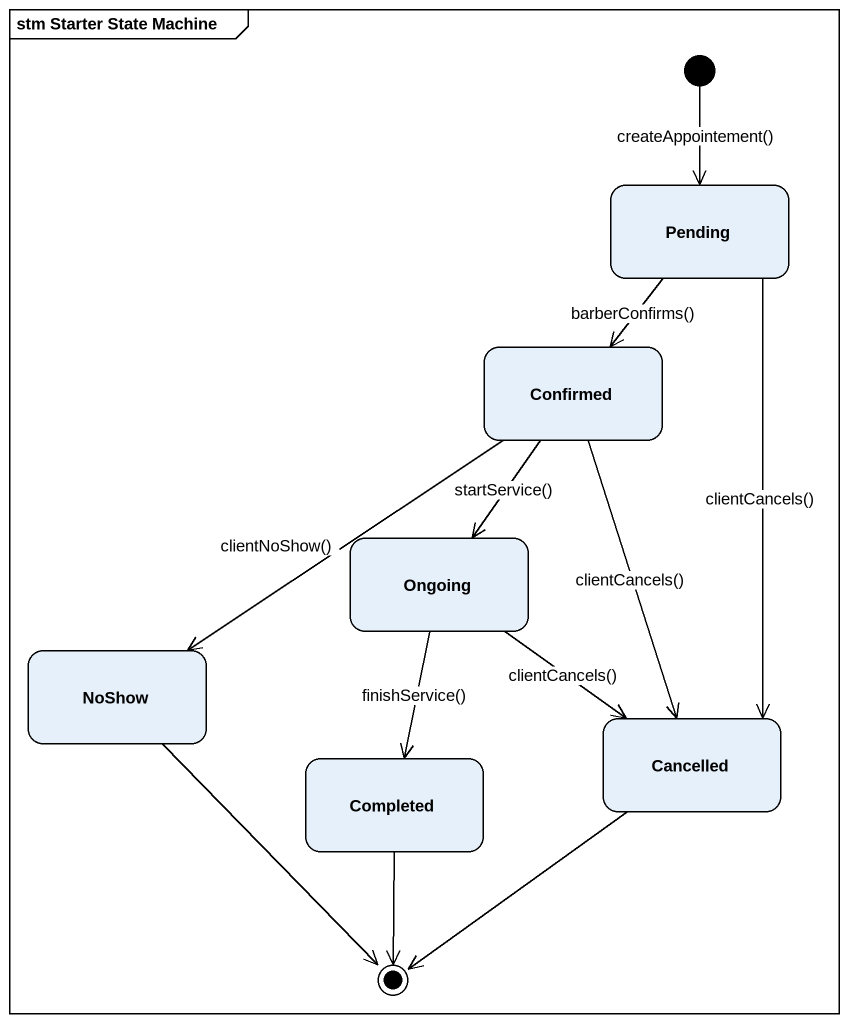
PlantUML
@startuml
mainframe stm Starter State Machine
hide empty description
state Pending
state Confirmed
state Ongoing
state NoShow
state Completed
state Cancelled
[*] --> Pending : createAppointement()
Pending --> Confirmed : barberConfirms()
Pending --> Cancelled : clientCancels()
Confirmed --> Ongoing : startService()
Confirmed --> NoShow : clientNoShow()
Confirmed --> Cancelled : clientCancels()
Ongoing --> Completed : finishService()
Ongoing --> Cancelled : clientCancels()
NoShow --> [*]
Completed --> [*]
Cancelled --> [*]
@enduml
